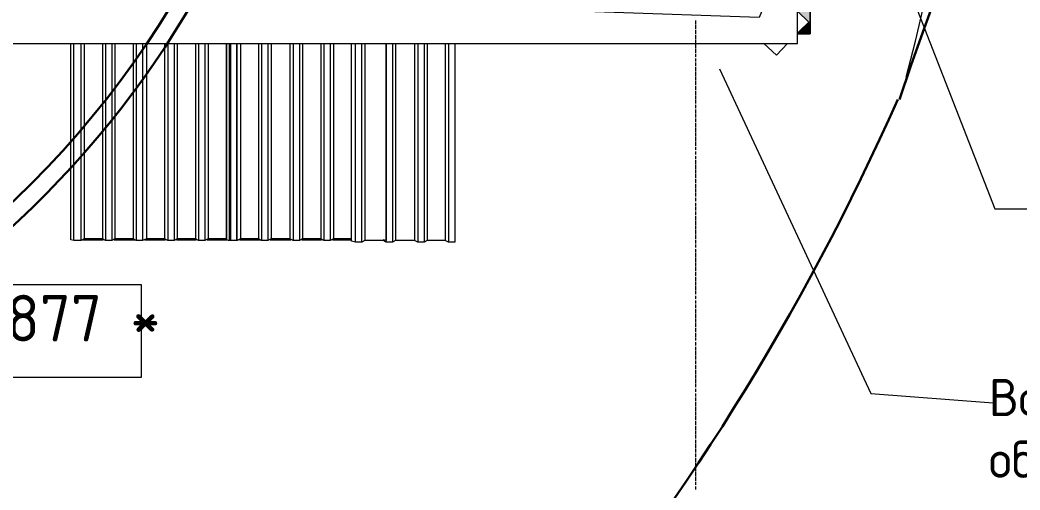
# Model space of a CAD drawing. Header units: millimetres. Extents: x -42533 to 645315, y 3457 to 82611.
# Drawn here: x 595404 to 600776, y 17537 to 20062 of the extents above; entities that cross this region are included whole.
import ezdxf

# ---------------------------------------------------------------- set-up
doc = ezdxf.new("R2010")
doc.units = ezdxf.units.MM
for name, color, linetype, true_color in [('PDF _!ЭОМ.Молниезащита', 7, 'Continuous', 0x954a95), ('PDF _Аннотация', 7, 'Continuous', 0xbababa), ('PDF _Крыша', 7, 'Continuous', 0xbababa), ('PDF _Обобщенные модели', 7, 'Continuous', 0xbababa), ('PDF _Ограждение', 7, 'Continuous', 0xbababa), ('PDF _Оси', 7, 'Continuous', 0xbababa)]:
    doc.layers.add(name, color=color, linetype=linetype, true_color=true_color)
doc.layers.add('PDF _Линии', color=7, linetype='Continuous')
doc.layers.add('PDF _Текст', color=7, linetype='Continuous')
doc.styles.add('PDF GOST Common', font='GOST_Common.ttf')

msp = doc.modelspace()

# ---------------------------------------------------------------- linework, layer by layer
at = {"layer": 'PDF _!ЭОМ.Молниезащита', "color": 116, "lineweight": 30, "true_color": 0x136734}
msp.add_circle((591894.4, 22755.9), 5050.7, dxfattribs=at)
at = {"layer": 'PDF _!ЭОМ.Молниезащита', "lineweight": 13}
msp.add_arc((591445.4, 22129.1), 9036.1, 344.77295, 295.66956, dxfattribs=at)
at = {"layer": 'PDF _!ЭОМ.Молниезащита', "color": 1, "lineweight": 30}
for centre, radius, start, end in [((628231.4, 10041.9), 29695.7, 137.6037, 161.15118), ((588006.1, 25005), 13250.3, 303.68958, 336.09375)]:
    msp.add_arc(centre, radius, start, end, dxfattribs=at)
at = {"layer": 'PDF _!ЭОМ.Молниезащита', "lineweight": 30}
msp.add_arc((591894.4, 22734.8), 5131.1, 278.7341, 352.0129, dxfattribs=at)
at = {"layer": 'PDF _Аннотация', "color": 8, "lineweight": 9}
for points in [[(599971.4, 20766.6), (600640.6, 19047), (600873.5, 19047)], [(599162.4, 19800.9), (599975.6, 18056), (600632.1, 18005.1)]]:
    msp.add_lwpolyline(points, dxfattribs=at)
at = {"layer": 'PDF _Аннотация', "color": 8, "lineweight": 20}
msp.add_lwpolyline([(596053.7, 18640.4), (596053.7, 18140.7), (594753.5, 18140.7), (594753.5, 18640.4)], close=True, dxfattribs=at)
at = {"layer": 'PDF _Крыша', "color": 8, "lineweight": 9}
for points in [[(595740.3, 18881.8), (595850.4, 18881.8)], [(595909.7, 18881.8), (596019.8, 18881.8)], [(596074.9, 18881.8), (596185, 18881.8)], [(596244.3, 18881.8), (596350.2, 18881.8)], [(596409.5, 18881.8), (596515.4, 18881.8)], [(596583.1, 18881.8), (596693.2, 18881.8)], [(596748.3, 18881.8), (596858.4, 18881.8)], [(596917.7, 18881.8), (597023.6, 18881.8)], [(597082.9, 18881.8), (597184.5, 18881.8)]]:
    msp.add_lwpolyline(points, dxfattribs=at)
at = {"layer": 'PDF _Линии', "color": 8, "lineweight": 9}
msp.add_lwpolyline([(599374.2, 20076.2), (593038.1, 20296.5), (593305, 12880.4), (593317.7, 12880.4), (593338.8, 12876.1), (593338.8, 19936.5), (599581.7, 19936.5), (599581.7, 20546.3), (599569, 20546.3)], close=True, dxfattribs=at)
at = {"layer": 'PDF _Обобщенные модели', "color": 8, "lineweight": 18}
for points in [[(596515.4, 18881.8), (596511.1, 18886.1), (596413.7, 18886.1), (596396.8, 18877.6), (596362.9, 18877.6), (596345.9, 18886.1), (596248.5, 18886.1), (596231.6, 18877.6), (596197.7, 18877.6), (596180.8, 18886.1), (596083.4, 18886.1), (596062.2, 18877.6), (596028.3, 18877.6), (596011.4, 18886.1), (595913.9, 18886.1), (595897, 18877.6), (595863.1, 18877.6), (595846.2, 18886.1), (595748.8, 18886.1), (595731.8, 18877.6), (595693.7, 18877.6), (595676.8, 18881.8), (595676.8, 19936.5)], [(595693.7, 18877.6), (595693.7, 19936.5)], [(595731.8, 18877.6), (595731.8, 19936.5)], [(595748.8, 19936.5), (595748.8, 18886.1)], [(595846.2, 19936.5), (595846.2, 18886.1)], [(595863.1, 19936.5), (595863.1, 18877.6)], [(595897, 19936.5), (595897, 18877.6)], [(595913.9, 19936.5), (595913.9, 18886.1)], [(596011.4, 19936.5), (596011.4, 18886.1)], [(596028.3, 19936.5), (596028.3, 18877.6)], [(596062.2, 19936.5), (596062.2, 18877.6)], [(596083.4, 19936.5), (596083.4, 18886.1)], [(596180.8, 19936.5), (596180.8, 18886.1)], [(596197.7, 19936.5), (596197.7, 18877.6)], [(596231.6, 19936.5), (596231.6, 18877.6)], [(596248.5, 19936.5), (596248.5, 18886.1)], [(596345.9, 19936.5), (596345.9, 18886.1)], [(596362.9, 19936.5), (596362.9, 18877.6)], [(596396.8, 19936.5), (596396.8, 18877.6)], [(596413.7, 19936.5), (596413.7, 18886.1)], [(596511.1, 19936.5), (596511.1, 18886.1)], [(596566.2, 19936.5), (596566.2, 18877.6), (596528.1, 18877.6), (596523.8, 18877.6), (596515.4, 18881.8), (596515.4, 19936.5)], [(596528.1, 19936.5), (596528.1, 18877.6)], [(597184.5, 18886.1), (597087.1, 18886.1), (597070.2, 18877.6), (597036.3, 18877.6), (597019.4, 18886.1), (596922, 18886.1), (596905, 18877.6), (596871.1, 18877.6), (596854.2, 18886.1), (596752.5, 18886.1), (596735.6, 18877.6), (596701.7, 18877.6), (596684.8, 18886.1), (596587.4, 18886.1), (596570.4, 18877.6), (596536.5, 18877.6), (596536.5, 19936.5)], [(596570.4, 18877.6), (596570.4, 19936.5)], [(596587.4, 19936.5), (596587.4, 18886.1)], [(596684.8, 19936.5), (596684.8, 18886.1)], [(596701.7, 19936.5), (596701.7, 18877.6)], [(596735.6, 19936.5), (596735.6, 18877.6)], [(596752.5, 19936.5), (596752.5, 18886.1)], [(596854.2, 19936.5), (596854.2, 18886.1)], [(596871.1, 19936.5), (596871.1, 18877.6)], [(596905, 19936.5), (596905, 18877.6)], [(596922, 19936.5), (596922, 18886.1)], [(597019.4, 19936.5), (597019.4, 18886.1)], [(597036.3, 19936.5), (597036.3, 18877.6)], [(597070.2, 19936.5), (597070.2, 18877.6)], [(597087.1, 19936.5), (597087.1, 18886.1)], [(597739.4, 19936.5), (597739.4, 18869.1), (597705.5, 18869.1), (597688.5, 18877.6), (597591.1, 18877.6), (597574.2, 18869.1), (597540.3, 18869.1), (597523.4, 18877.6), (597421.7, 18877.6), (597404.8, 18869.1), (597370.9, 18869.1), (597354, 18877.6), (597256.5, 18877.6), (597239.6, 18869.1), (597205.7, 18869.1), (597184.5, 18873.4), (597184.5, 19936.5)], [(597205.7, 18869.1), (597205.7, 19936.5)], [(597239.6, 18869.1), (597239.6, 19936.5)], [(597256.5, 19936.5), (597256.5, 18877.6)], [(597370.9, 18869.1), (597370.9, 19936.5), (597370.9, 18877.6), (597354, 18881.8), (597354, 18877.6)], [(597404.8, 19936.5), (597404.8, 18869.1)], [(597421.7, 19936.5), (597421.7, 18877.6)], [(597523.4, 19936.5), (597523.4, 18877.6)], [(597540.3, 19936.5), (597540.3, 18869.1)], [(597574.2, 19936.5), (597574.2, 18869.1)], [(597591.1, 19936.5), (597591.1, 18877.6)], [(597688.5, 19936.5), (597688.5, 18877.6)], [(597705.5, 19936.5), (597705.5, 18869.1)]]:
    msp.add_lwpolyline(points, dxfattribs=at)
at = {"layer": 'PDF _Ограждение', "color": 8, "lineweight": 9}
for points in [[(599649.5, 19987.3), (599645.3, 20563.3), (599649.5, 19987.3), (599611.4, 20025.4)], [(599581.7, 20110.1), (599641, 20050.8), (599581.7, 19991.5)], [(599581.7, 19987.3), (599649.5, 19987.3), (599581.7, 19987.3)], [(599526.7, 19936.5), (599467.4, 19872.9), (599399.6, 19936.5)]]:
    msp.add_lwpolyline(points, dxfattribs=at)
at = {"layer": 'PDF _Ограждение', "transparency": 33554559}
for points in [[(599649.5, 20110.1), (599581.7, 20110.1), (599649.5, 20050.8)], [(599581.7, 20110.1), (599649.5, 20050.8), (599641, 20050.8)], [(599641, 20050.8), (599649.5, 20025.4), (599611.4, 20025.4)], [(599649.5, 20050.8), (599641, 20050.8), (599649.5, 20025.4)], [(599611.4, 20025.4), (599645.3, 19991.5), (599581.7, 19991.5)], [(599645.3, 19991.5), (599581.7, 19991.5), (599649.5, 19987.3)], [(599581.7, 19991.5), (599649.5, 19987.3), (599581.7, 19987.3)], [(599611.4, 20025.4), (599641, 19995.7), (599649.5, 19995.7)], [(599611.4, 20025.4), (599649.5, 20025.4), (599649.5, 19995.7)], [(599641, 19995.7), (599649.5, 19995.7), (599649.5, 19987.3)]]:
    msp.add_solid(points, dxfattribs=at)
at = {"layer": 'PDF _Оси', "color": 8, "lineweight": 9}
for points in [[(599035.4, 20038.1), (599035.4, 20059.3)], [(599035.4, 20012.7), (599035.4, 20033.9)], [(599035.4, 19987.3), (599035.4, 20008.5)], [(599035.4, 19961.9), (599035.4, 19983)], [(599035.4, 19936.5), (599035.4, 19957.6)], [(599035.4, 19911), (599035.4, 19932.2)], [(599035.4, 19885.6), (599035.4, 19906.8)], [(599035.4, 19864.4), (599035.4, 19881.4)], [(599035.4, 19860.2), (599035.4, 19860.2)], [(599035.4, 19839), (599035.4, 19856)], [(599035.4, 19813.6), (599035.4, 19834.8)], [(599035.4, 19788.2), (599035.4, 19809.4)], [(599035.4, 19762.8), (599035.4, 19784)], [(599035.4, 19737.4), (599035.4, 19758.6)], [(599035.4, 19712), (599035.4, 19733.2)], [(599035.4, 19686.6), (599035.4, 19707.7)], [(599035.4, 19661.2), (599035.4, 19682.3)], [(599035.4, 19635.7), (599035.4, 19656.9)], [(599035.4, 19614.6), (599035.4, 19631.5)], [(599035.4, 19610.3), (599035.4, 19610.3)], [(599035.4, 19589.2), (599035.4, 19606.1)], [(599035.4, 19584.9), (599035.4, 19584.9)], [(599035.4, 19563.7), (599035.4, 19580.7)], [(599035.4, 19538.3), (599035.4, 19559.5)], [(599035.4, 19512.9), (599035.4, 19534.1)], [(599035.4, 19487.5), (599035.4, 19508.7)], [(599035.4, 19462.1), (599035.4, 19483.3)], [(599035.4, 19436.7), (599035.4, 19457.9)], [(599035.4, 19411.3), (599035.4, 19432.4)], [(599035.4, 19385.9), (599035.4, 19407)], [(599035.4, 19364.7), (599035.4, 19381.6)], [(599035.4, 19360.4), (599035.4, 19360.4)], [(599035.4, 19339.3), (599035.4, 19356.2)], [(599035.4, 19335), (599035.4, 19335)], [(599035.4, 19313.9), (599035.4, 19330.8)], [(599035.4, 19288.4), (599035.4, 19309.6)], [(599035.4, 19263), (599035.4, 19284.2)], [(599035.4, 19237.6), (599035.4, 19258.8)], [(599035.4, 19212.2), (599035.4, 19233.4)], [(599035.4, 19186.8), (599035.4, 19208)], [(599035.4, 19161.4), (599035.4, 19182.6)], [(599035.4, 19136), (599035.4, 19157.1)], [(599035.4, 19114.8), (599035.4, 19131.7)], [(599035.4, 19110.6), (599035.4, 19110.6)], [(599035.4, 19089.4), (599035.4, 19106.3)], [(599035.4, 19085.1), (599035.4, 19085.1)], [(599035.4, 19064), (599035.4, 19080.9)], [(599035.4, 19038.6), (599035.4, 19059.7)], [(599035.4, 19013.1), (599035.4, 19034.3)], [(599035.4, 18987.7), (599035.4, 19008.9)], [(599035.4, 18962.3), (599035.4, 18983.5)], [(599035.4, 18936.9), (599035.4, 18958.1)], [(599035.4, 18911.5), (599035.4, 18932.7)], [(599035.4, 18886.1), (599035.4, 18907.3)], [(599035.4, 18860.7), (599035.4, 18881.8)], [(599035.4, 18839.5), (599035.4, 18856.4)], [(599035.4, 18835.3), (599035.4, 18835.3)], [(599035.4, 18814.1), (599035.4, 18831)], [(599035.4, 18788.7), (599035.4, 18809.8)], [(599035.4, 18763.3), (599035.4, 18784.4)], [(599035.4, 18737.8), (599035.4, 18759)], [(599035.4, 18712.4), (599035.4, 18733.6)], [(599035.4, 18687), (599035.4, 18708.2)], [(599035.4, 18661.6), (599035.4, 18682.8)], [(599035.4, 18636.2), (599035.4, 18657.4)], [(599035.4, 18610.8), (599035.4, 18632)], [(599035.4, 18589.6), (599035.4, 18606.6)], [(599035.4, 18585.4), (599035.4, 18585.4)], [(599035.4, 18564.2), (599035.4, 18581.1)], [(599035.4, 18560), (599035.4, 18560)], [(599035.4, 18538.8), (599035.4, 18555.7)], [(599035.4, 18513.4), (599035.4, 18534.6)], [(599035.4, 18488), (599035.4, 18509.1)], [(599035.4, 18462.5), (599035.4, 18483.7)], [(599035.4, 18437.1), (599035.4, 18458.3)], [(599035.4, 18411.7), (599035.4, 18432.9)], [(599035.4, 18386.3), (599035.4, 18407.5)], [(599035.4, 18360.9), (599035.4, 18382.1)], [(599035.4, 18339.7), (599035.4, 18356.7)], [(599035.4, 18335.5), (599035.4, 18335.5)], [(599035.4, 18314.3), (599035.4, 18331.3)], [(599035.4, 18310.1), (599035.4, 18310.1)], [(599035.4, 18288.9), (599035.4, 18305.8)], [(599035.4, 18263.5), (599035.4, 18284.7)], [(599035.4, 18238.1), (599035.4, 18259.3)], [(599035.4, 18212.7), (599035.4, 18233.8)], [(599035.4, 18187.3), (599035.4, 18208.4)], [(599035.4, 18161.8), (599035.4, 18183)], [(599035.4, 18136.4), (599035.4, 18157.6)], [(599035.4, 18111), (599035.4, 18132.2)], [(599035.4, 18089.8), (599035.4, 18106.8)], [(599035.4, 18085.6), (599035.4, 18085.6)], [(599035.4, 18064.4), (599035.4, 18081.4)], [(599035.4, 18060.2), (599035.4, 18060.2)], [(599035.4, 18039), (599035.4, 18056)], [(599035.4, 18013.6), (599035.4, 18034.8)], [(599035.4, 17988.2), (599035.4, 18009.4)], [(599035.4, 17962.8), (599035.4, 17984)], [(599035.4, 17937.4), (599035.4, 17958.5)], [(599035.4, 17912), (599035.4, 17933.1)], [(599035.4, 17886.5), (599035.4, 17907.7)], [(599035.4, 17861.1), (599035.4, 17882.3)], [(599035.4, 17835.7), (599035.4, 17856.9)], [(599035.4, 17814.5), (599035.4, 17831.5)], [(599035.4, 17810.3), (599035.4, 17810.3)], [(599035.4, 17789.1), (599035.4, 17806.1)], [(599035.4, 17763.7), (599035.4, 17784.9)], [(599035.4, 17738.3), (599035.4, 17759.5)], [(599035.4, 17712.9), (599035.4, 17734.1)], [(599035.4, 17687.5), (599035.4, 17708.7)], [(599035.4, 17662.1), (599035.4, 17683.2)], [(599035.4, 17636.7), (599035.4, 17657.8)], [(599035.4, 17611.2), (599035.4, 17632.4)], [(599035.4, 17585.8), (599035.4, 17607)], [(599035.4, 17564.7), (599035.4, 17581.6)], [(599035.4, 17560.4), (599035.4, 17560.4)], [(599035.4, 17539.2), (599035.4, 17556.2)]]:
    msp.add_lwpolyline(points, dxfattribs=at)

# ---------------------------------------------------------------- texts
at = {"layer": 'PDF _Текст', "color": 7, "attachment_point": 4, "style": 'PDF GOST Common'}
for s, insert, char_height in [('+15,877 *', (594793.6, 18431.2), 250.03), ('Водосточный желоб ⌀185мм с', (600608.9, 18018.2), 200.023), ('обогревом', (600608.9, 17675.2), 200.02)]:
    msp.add_mtext(s, dxfattribs=dict(at, insert=insert, char_height=char_height))

doc.saveas('drawing.dxf')
